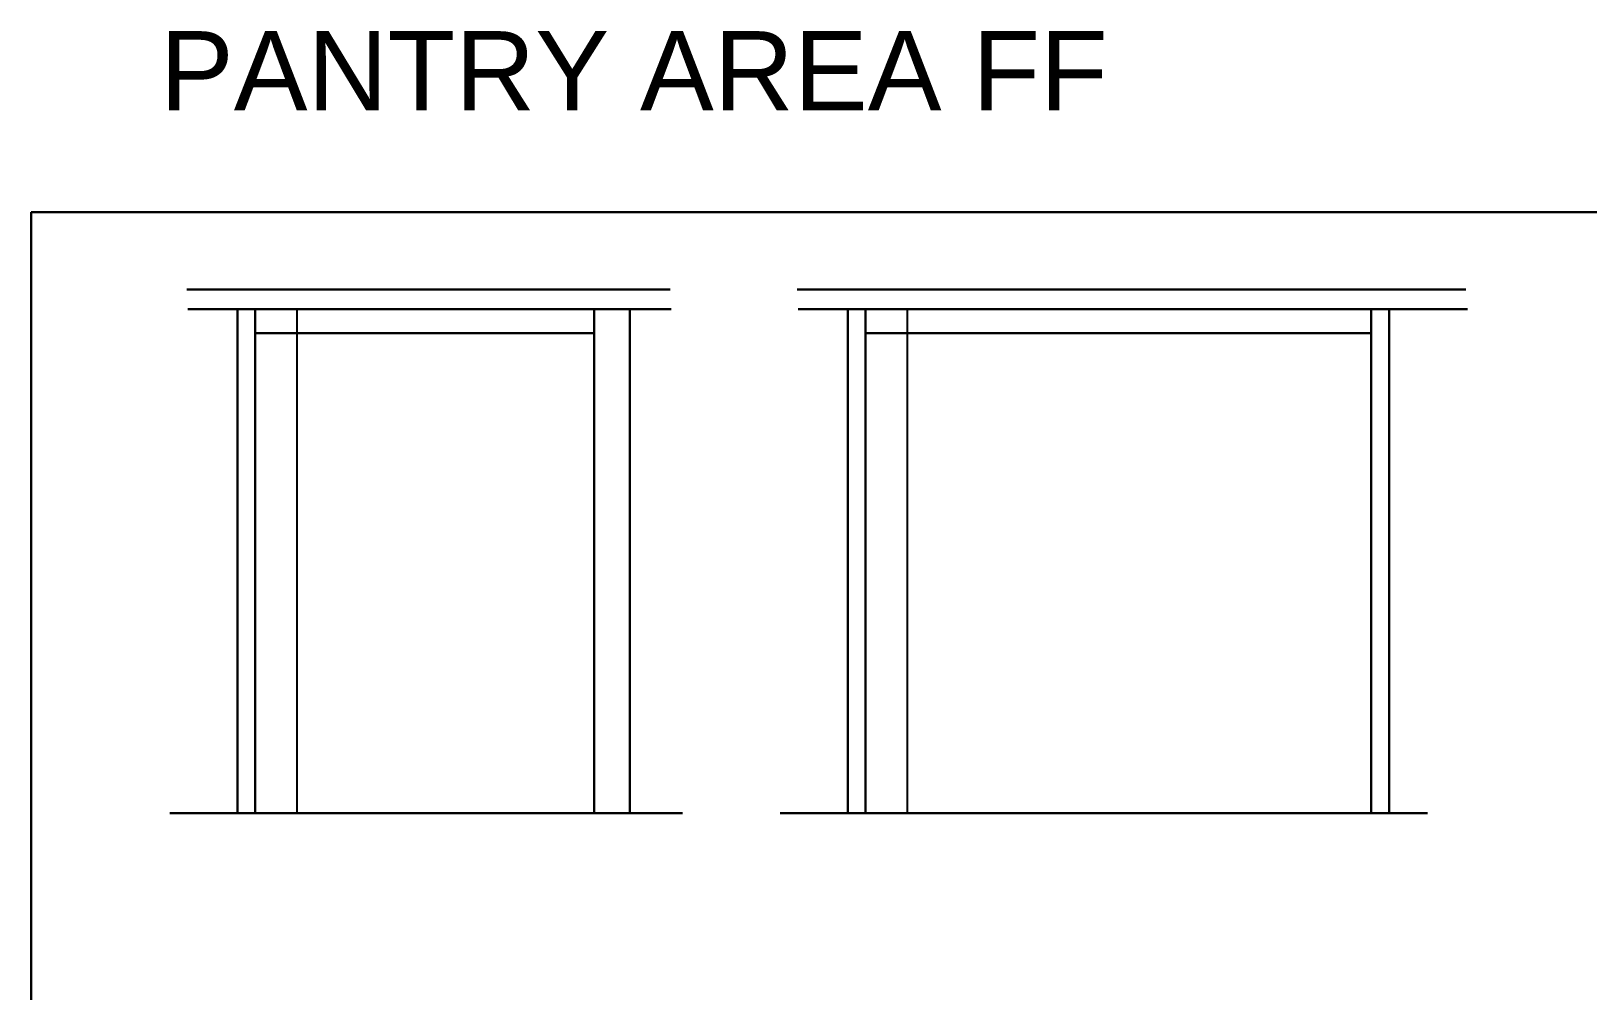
# Model space of a CAD drawing. Header units: millimetres. Extents: x 56222 to 3066687, y -650199 to -121287.
# Drawn here: x 133450.2 to 133842.8, y -183102.7 to -182860.8 of the extents above; entities that cross this region are included whole.
import ezdxf

# ---------------------------------------------------------------- set-up
doc = ezdxf.new("R2010")
doc.units = ezdxf.units.MM
doc.header["$MEASUREMENT"] = 0
doc.linetypes.add('DASHED', pattern=[0.75, 0.5, -0.25])
for name, color, linetype, lineweight in [('ELEVATION', 250, 'Continuous', 9), ('FURNITURE', 32, 'Continuous', 9), ('furniture dimensions', 1, 'DASHED', 0), ('SECTION ( SLAB PLine )', 104, 'Continuous', 30), ('XX~SLAB ( BEAM )~ ( DIM )', 7, 'Continuous', 9)]:
    doc.layers.add(name, color=color, linetype=linetype, lineweight=lineweight)
doc.styles.get("Standard").update_dxf_attribs({"font": 'arial.ttf', "height": 6})

msp = doc.modelspace()

# ---------------------------------------------------------------- linework, layer by layer
at = {"layer": 'ELEVATION', "color": 0, "lineweight": 25}
for p, q in [((133517.251, -182930.915), (133517.251, -183057.915)), ((133671.192, -182930.915), (133671.192, -183057.915))]:
    msp.add_line(p, q, dxfattribs=at)
at = {"layer": 'FURNITURE', "color": 242, "lineweight": 30, "true_color": 0xcd2027}
for p, q in [((133485.21, -183057.915), (133614.515, -183057.915)), ((133639.151, -183057.915), (133802.372, -183057.915))]:
    msp.add_line(p, q, dxfattribs=at)
msp.add_lwpolyline([(133450.243, -182906.475), (134254.45, -182906.475), (134254.45, -183344.64), (133450.243, -183344.64)], close=True, dxfattribs=at)
at = {"layer": 'SECTION ( SLAB PLine )', "color": 1}
for p, q in [((133489.467, -182925.915), (133611.435, -182925.915)), ((133643.408, -182925.915), (133812.052, -182925.915)), ((133489.74, -182930.915), (133611.681, -182930.915)), ((133643.681, -182930.915), (133812.459, -182930.915))]:
    msp.add_line(p, q, dxfattribs=at)
at = {"layer": 'SECTION ( SLAB PLine )', "color": 6}
for p, q in [((133506.751, -182936.915), (133592.251, -182936.915)), ((133660.692, -182936.915), (133788.192, -182936.915))]:
    msp.add_line(p, q, dxfattribs=at)
at = {"layer": 'XX~SLAB ( BEAM )~ ( DIM )', "lineweight": 30}
for points in [[(133502.251, -182930.915), (133506.751, -182930.915), (133506.751, -183057.915), (133502.251, -183057.915)], [(133592.251, -182930.915), (133601.251, -182930.915), (133601.251, -183057.915), (133592.251, -183057.915)], [(133656.192, -182930.915), (133660.692, -182930.915), (133660.692, -183057.915), (133656.192, -183057.915)], [(133788.192, -182930.915), (133792.692, -182930.915), (133792.692, -183057.915), (133788.192, -183057.915)]]:
    msp.add_lwpolyline(points, close=True, dxfattribs=at)

# ---------------------------------------------------------------- texts
at = {"layer": 'furniture dimensions', "lineweight": 0}
msp.add_text('PANTRY AREA FF', height=20, dxfattribs=at).set_placement((133482.7, -182880.809))

doc.saveas('drawing.dxf')
